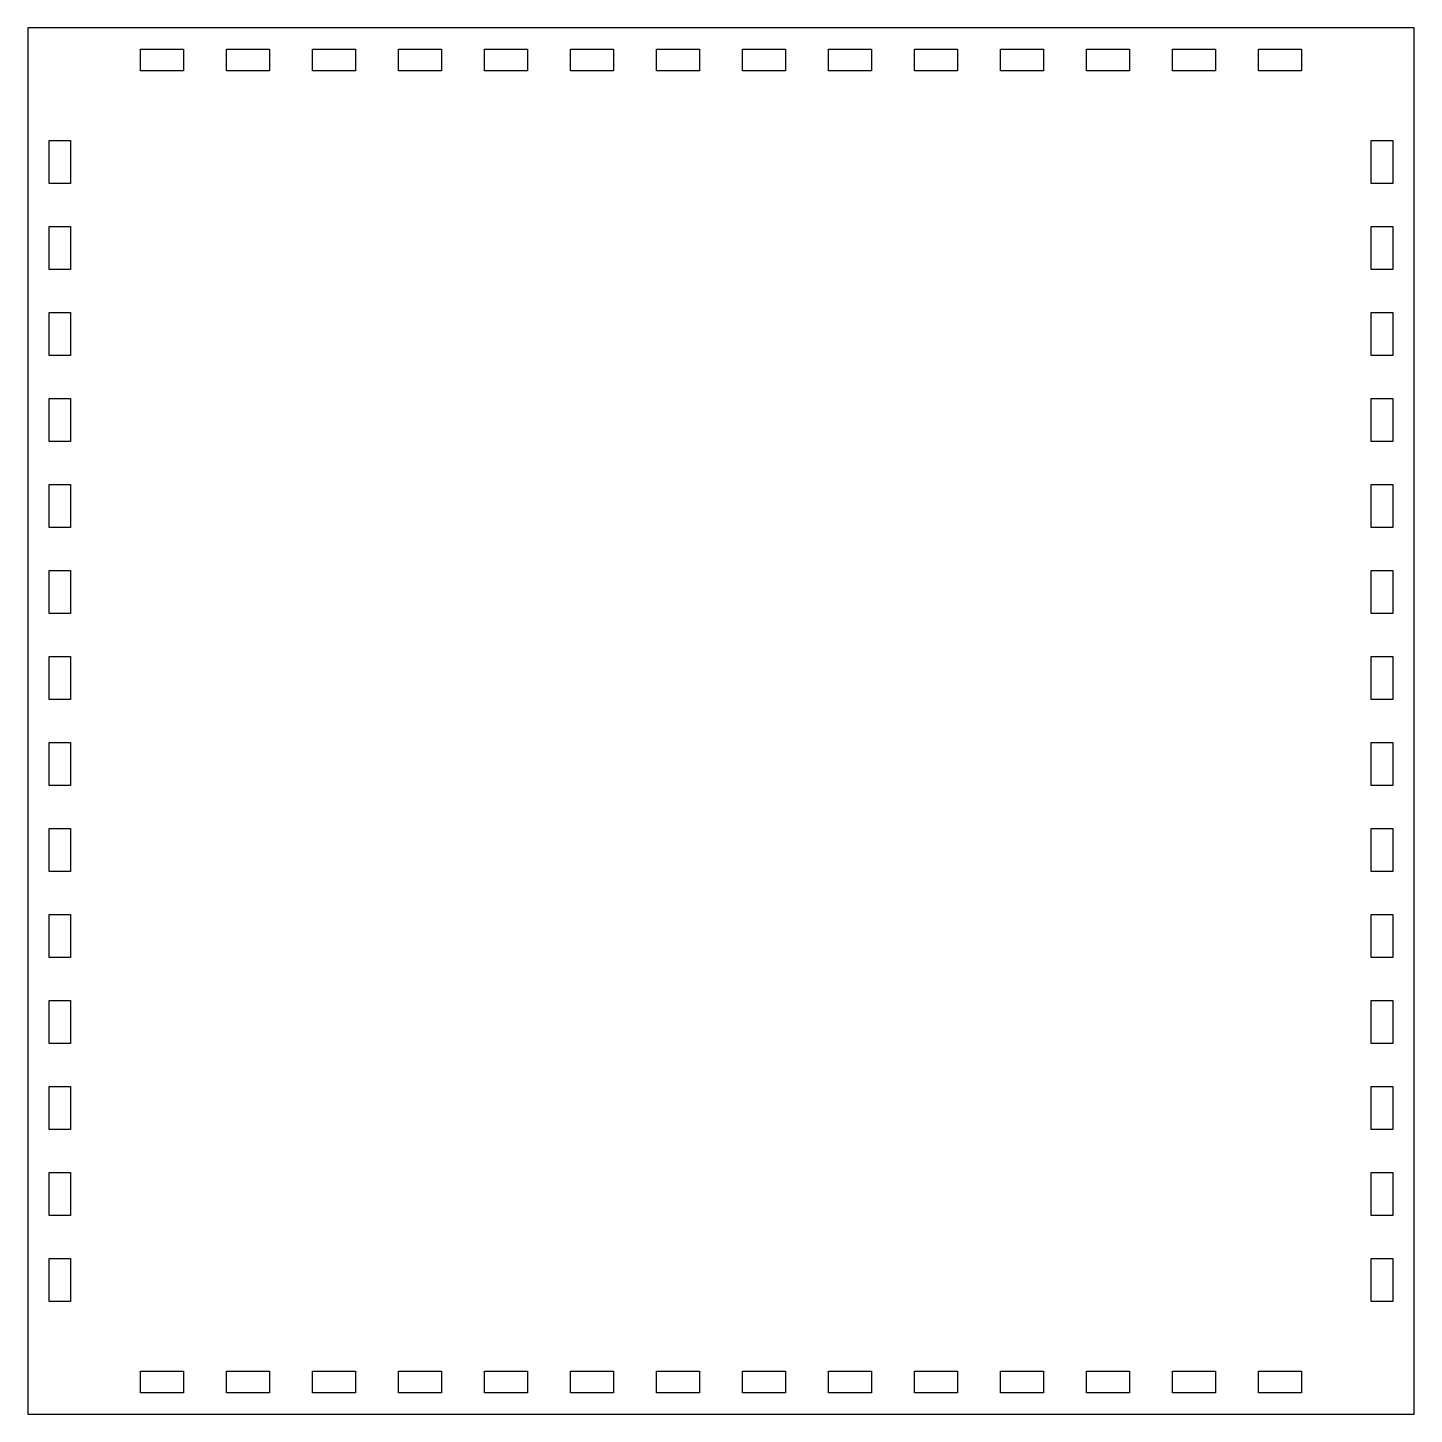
# Model space of a CAD drawing. Extents: x 3 to 103, y -103 to -3.
import ezdxf

# ---------------------------------------------------------------- set-up
doc = ezdxf.new("R2010")
doc.units = 0
doc.layers.add('LAYER_1', color=7, linetype='CONTINUOUS')

# ---------------------------------------------------------------- blocks, each defined once
blk = doc.blocks.new('BLOCK_2')
at = {"layer": 'LAYER_1'}
blk.add_lwpolyline([(12.32, -100.99), (10.77, -100.99), (10.77, -99.44), (13.87, -99.44), (13.87, -100.99), (12.32, -100.99)], dxfattribs=at)
blk = doc.blocks.new('BLOCK_3')
at = {"layer": 'LAYER_1'}
blk.add_lwpolyline([(18.53, -100.99), (16.97, -100.99), (16.97, -99.44), (20.08, -99.44), (20.08, -100.99), (18.53, -100.99)], dxfattribs=at)
blk = doc.blocks.new('BLOCK_4')
at = {"layer": 'LAYER_1'}
blk.add_lwpolyline([(24.73, -100.99), (23.18, -100.99), (23.18, -99.44), (26.28, -99.44), (26.28, -100.99), (24.73, -100.99)], dxfattribs=at)
blk = doc.blocks.new('BLOCK_5')
at = {"layer": 'LAYER_1'}
blk.add_lwpolyline([(30.93, -100.99), (29.38, -100.99), (29.38, -99.44), (32.48, -99.44), (32.48, -100.99), (30.93, -100.99)], dxfattribs=at)
blk = doc.blocks.new('BLOCK_6')
at = {"layer": 'LAYER_1'}
blk.add_lwpolyline([(37.13, -100.99), (35.58, -100.99), (35.58, -99.44), (38.68, -99.44), (38.68, -100.99), (37.13, -100.99)], dxfattribs=at)
blk = doc.blocks.new('BLOCK_7')
at = {"layer": 'LAYER_1'}
blk.add_lwpolyline([(43.33, -100.99), (41.78, -100.99), (41.78, -99.44), (44.88, -99.44), (44.88, -100.99), (43.33, -100.99)], dxfattribs=at)
blk = doc.blocks.new('BLOCK_8')
at = {"layer": 'LAYER_1'}
blk.add_lwpolyline([(49.53, -100.99), (47.98, -100.99), (47.98, -99.44), (51.08, -99.44), (51.08, -100.99), (49.53, -100.99)], dxfattribs=at)
blk = doc.blocks.new('BLOCK_9')
at = {"layer": 'LAYER_1'}
blk.add_lwpolyline([(55.73, -100.99), (54.18, -100.99), (54.18, -99.44), (57.28, -99.44), (57.28, -100.99), (55.73, -100.99)], dxfattribs=at)
blk = doc.blocks.new('BLOCK_10')
at = {"layer": 'LAYER_1'}
blk.add_lwpolyline([(61.94, -100.99), (60.38, -100.99), (60.38, -99.44), (63.49, -99.44), (63.49, -100.99), (61.94, -100.99)], dxfattribs=at)
blk = doc.blocks.new('BLOCK_11')
at = {"layer": 'LAYER_1'}
blk.add_lwpolyline([(68.14, -100.99), (66.59, -100.99), (66.59, -99.44), (69.69, -99.44), (69.69, -100.99), (68.14, -100.99)], dxfattribs=at)
blk = doc.blocks.new('BLOCK_12')
at = {"layer": 'LAYER_1'}
blk.add_lwpolyline([(74.34, -100.99), (72.79, -100.99), (72.79, -99.44), (75.89, -99.44), (75.89, -100.99), (74.34, -100.99)], dxfattribs=at)
blk = doc.blocks.new('BLOCK_13')
at = {"layer": 'LAYER_1'}
blk.add_lwpolyline([(80.54, -100.99), (78.99, -100.99), (78.99, -99.44), (82.09, -99.44), (82.09, -100.99), (80.54, -100.99)], dxfattribs=at)
blk = doc.blocks.new('BLOCK_14')
at = {"layer": 'LAYER_1'}
blk.add_lwpolyline([(86.74, -100.99), (85.19, -100.99), (85.19, -99.44), (88.29, -99.44), (88.29, -100.99), (86.74, -100.99)], dxfattribs=at)
blk = doc.blocks.new('BLOCK_15')
at = {"layer": 'LAYER_1'}
blk.add_lwpolyline([(92.94, -100.99), (91.39, -100.99), (91.39, -99.44), (94.49, -99.44), (94.49, -100.99), (92.94, -100.99)], dxfattribs=at)
blk = doc.blocks.new('BLOCK_16')
at = {"layer": 'LAYER_1'}
blk.add_lwpolyline([(5.73, -102.54), (99.53, -102.54), (102.63, -102.54), (102.63, -99.44), (102.63, -5.64), (102.63, -2.54), (99.53, -2.54), (5.73, -2.54), (2.63, -2.54), (2.63, -5.64), (2.63, -99.44), (2.63, -102.54), (5.73, -102.54)], dxfattribs=at)
blk = doc.blocks.new('BLOCK_17')
at = {"layer": 'LAYER_1'}
blk.add_lwpolyline([(101.08, -92.85), (101.08, -94.4), (99.53, -94.4), (99.53, -91.3), (101.08, -91.3), (101.08, -92.85)], dxfattribs=at)
blk = doc.blocks.new('BLOCK_18')
at = {"layer": 'LAYER_1'}
blk.add_lwpolyline([(101.08, -86.65), (101.08, -88.2), (99.53, -88.2), (99.53, -85.1), (101.08, -85.1), (101.08, -86.65)], dxfattribs=at)
blk = doc.blocks.new('BLOCK_19')
at = {"layer": 'LAYER_1'}
blk.add_lwpolyline([(101.08, -80.45), (101.08, -82), (99.53, -82), (99.53, -78.89), (101.08, -78.89), (101.08, -80.45)], dxfattribs=at)
blk = doc.blocks.new('BLOCK_20')
at = {"layer": 'LAYER_1'}
blk.add_lwpolyline([(101.08, -74.24), (101.08, -75.79), (99.53, -75.79), (99.53, -72.69), (101.08, -72.69), (101.08, -74.24)], dxfattribs=at)
blk = doc.blocks.new('BLOCK_21')
at = {"layer": 'LAYER_1'}
blk.add_lwpolyline([(101.08, -68.04), (101.08, -69.59), (99.53, -69.59), (99.53, -66.49), (101.08, -66.49), (101.08, -68.04)], dxfattribs=at)
blk = doc.blocks.new('BLOCK_22')
at = {"layer": 'LAYER_1'}
blk.add_lwpolyline([(101.08, -61.84), (101.08, -63.39), (99.53, -63.39), (99.53, -60.29), (101.08, -60.29), (101.08, -61.84)], dxfattribs=at)
blk = doc.blocks.new('BLOCK_23')
at = {"layer": 'LAYER_1'}
blk.add_lwpolyline([(101.08, -55.64), (101.08, -57.19), (99.53, -57.19), (99.53, -54.09), (101.08, -54.09), (101.08, -55.64)], dxfattribs=at)
blk = doc.blocks.new('BLOCK_24')
at = {"layer": 'LAYER_1'}
blk.add_lwpolyline([(101.08, -49.44), (101.08, -50.99), (99.53, -50.99), (99.53, -47.89), (101.08, -47.89), (101.08, -49.44)], dxfattribs=at)
blk = doc.blocks.new('BLOCK_25')
at = {"layer": 'LAYER_1'}
blk.add_lwpolyline([(101.08, -43.24), (101.08, -44.78), (99.53, -44.78), (99.53, -41.68), (101.08, -41.68), (101.08, -43.24)], dxfattribs=at)
blk = doc.blocks.new('BLOCK_26')
at = {"layer": 'LAYER_1'}
blk.add_lwpolyline([(101.08, -37.04), (101.08, -38.58), (99.53, -38.58), (99.53, -35.48), (101.08, -35.48), (101.08, -37.04)], dxfattribs=at)
blk = doc.blocks.new('BLOCK_27')
at = {"layer": 'LAYER_1'}
blk.add_lwpolyline([(101.08, -30.83), (101.08, -32.38), (99.53, -32.38), (99.53, -29.28), (101.08, -29.28), (101.08, -30.83)], dxfattribs=at)
blk = doc.blocks.new('BLOCK_28')
at = {"layer": 'LAYER_1'}
blk.add_lwpolyline([(101.08, -24.63), (101.08, -26.18), (99.53, -26.18), (99.53, -23.08), (101.08, -23.08), (101.08, -24.63)], dxfattribs=at)
blk = doc.blocks.new('BLOCK_29')
at = {"layer": 'LAYER_1'}
blk.add_lwpolyline([(101.08, -18.43), (101.08, -19.98), (99.53, -19.98), (99.53, -16.88), (101.08, -16.88), (101.08, -18.43)], dxfattribs=at)
blk = doc.blocks.new('BLOCK_30')
at = {"layer": 'LAYER_1'}
blk.add_lwpolyline([(101.08, -12.23), (101.08, -13.78), (99.53, -13.78), (99.53, -10.68), (101.08, -10.68), (101.08, -12.23)], dxfattribs=at)
blk = doc.blocks.new('BLOCK_31')
at = {"layer": 'LAYER_1'}
blk.add_lwpolyline([(92.94, -4.09), (94.49, -4.09), (94.49, -5.64), (91.39, -5.64), (91.39, -4.09), (92.94, -4.09)], dxfattribs=at)
blk = doc.blocks.new('BLOCK_32')
at = {"layer": 'LAYER_1'}
blk.add_lwpolyline([(86.74, -4.09), (88.29, -4.09), (88.29, -5.64), (85.19, -5.64), (85.19, -4.09), (86.74, -4.09)], dxfattribs=at)
blk = doc.blocks.new('BLOCK_33')
at = {"layer": 'LAYER_1'}
blk.add_lwpolyline([(80.54, -4.09), (82.09, -4.09), (82.09, -5.64), (78.99, -5.64), (78.99, -4.09), (80.54, -4.09)], dxfattribs=at)
blk = doc.blocks.new('BLOCK_34')
at = {"layer": 'LAYER_1'}
blk.add_lwpolyline([(74.34, -4.09), (75.89, -4.09), (75.89, -5.64), (72.79, -5.64), (72.79, -4.09), (74.34, -4.09)], dxfattribs=at)
blk = doc.blocks.new('BLOCK_35')
at = {"layer": 'LAYER_1'}
blk.add_lwpolyline([(68.14, -4.09), (69.69, -4.09), (69.69, -5.64), (66.59, -5.64), (66.59, -4.09), (68.14, -4.09)], dxfattribs=at)
blk = doc.blocks.new('BLOCK_36')
at = {"layer": 'LAYER_1'}
blk.add_lwpolyline([(61.94, -4.09), (63.49, -4.09), (63.49, -5.64), (60.38, -5.64), (60.38, -4.09), (61.94, -4.09)], dxfattribs=at)
blk = doc.blocks.new('BLOCK_37')
at = {"layer": 'LAYER_1'}
blk.add_lwpolyline([(55.73, -4.09), (57.28, -4.09), (57.28, -5.64), (54.18, -5.64), (54.18, -4.09), (55.73, -4.09)], dxfattribs=at)
blk = doc.blocks.new('BLOCK_38')
at = {"layer": 'LAYER_1'}
blk.add_lwpolyline([(49.53, -4.09), (51.08, -4.09), (51.08, -5.64), (47.98, -5.64), (47.98, -4.09), (49.53, -4.09)], dxfattribs=at)
blk = doc.blocks.new('BLOCK_39')
at = {"layer": 'LAYER_1'}
blk.add_lwpolyline([(43.33, -4.09), (44.88, -4.09), (44.88, -5.64), (41.78, -5.64), (41.78, -4.09), (43.33, -4.09)], dxfattribs=at)
blk = doc.blocks.new('BLOCK_40')
at = {"layer": 'LAYER_1'}
blk.add_lwpolyline([(37.13, -4.09), (38.68, -4.09), (38.68, -5.64), (35.58, -5.64), (35.58, -4.09), (37.13, -4.09)], dxfattribs=at)
blk = doc.blocks.new('BLOCK_41')
at = {"layer": 'LAYER_1'}
blk.add_lwpolyline([(30.93, -4.09), (32.48, -4.09), (32.48, -5.64), (29.38, -5.64), (29.38, -4.09), (30.93, -4.09)], dxfattribs=at)
blk = doc.blocks.new('BLOCK_42')
at = {"layer": 'LAYER_1'}
blk.add_lwpolyline([(24.73, -4.09), (26.28, -4.09), (26.28, -5.64), (23.18, -5.64), (23.18, -4.09), (24.73, -4.09)], dxfattribs=at)
blk = doc.blocks.new('BLOCK_43')
at = {"layer": 'LAYER_1'}
blk.add_lwpolyline([(18.53, -4.09), (20.08, -4.09), (20.08, -5.64), (16.97, -5.64), (16.97, -4.09), (18.53, -4.09)], dxfattribs=at)
blk = doc.blocks.new('BLOCK_44')
at = {"layer": 'LAYER_1'}
blk.add_lwpolyline([(12.32, -4.09), (13.87, -4.09), (13.87, -5.64), (10.77, -5.64), (10.77, -4.09), (12.32, -4.09)], dxfattribs=at)
blk = doc.blocks.new('BLOCK_45')
at = {"layer": 'LAYER_1'}
blk.add_lwpolyline([(4.18, -12.23), (4.18, -10.68), (5.73, -10.68), (5.73, -13.78), (4.18, -13.78), (4.18, -12.23)], dxfattribs=at)
blk = doc.blocks.new('BLOCK_46')
at = {"layer": 'LAYER_1'}
blk.add_lwpolyline([(4.18, -18.43), (4.18, -16.88), (5.73, -16.88), (5.73, -19.98), (4.18, -19.98), (4.18, -18.43)], dxfattribs=at)
blk = doc.blocks.new('BLOCK_47')
at = {"layer": 'LAYER_1'}
blk.add_lwpolyline([(4.18, -24.63), (4.18, -23.08), (5.73, -23.08), (5.73, -26.18), (4.18, -26.18), (4.18, -24.63)], dxfattribs=at)
blk = doc.blocks.new('BLOCK_48')
at = {"layer": 'LAYER_1'}
blk.add_lwpolyline([(4.18, -30.83), (4.18, -29.28), (5.73, -29.28), (5.73, -32.38), (4.18, -32.38), (4.18, -30.83)], dxfattribs=at)
blk = doc.blocks.new('BLOCK_49')
at = {"layer": 'LAYER_1'}
blk.add_lwpolyline([(4.18, -37.04), (4.18, -35.48), (5.73, -35.48), (5.73, -38.58), (4.18, -38.58), (4.18, -37.04)], dxfattribs=at)
blk = doc.blocks.new('BLOCK_50')
at = {"layer": 'LAYER_1'}
blk.add_lwpolyline([(4.18, -43.24), (4.18, -41.68), (5.73, -41.68), (5.73, -44.78), (4.18, -44.78), (4.18, -43.24)], dxfattribs=at)
blk = doc.blocks.new('BLOCK_51')
at = {"layer": 'LAYER_1'}
blk.add_lwpolyline([(4.18, -49.44), (4.18, -47.89), (5.73, -47.89), (5.73, -50.99), (4.18, -50.99), (4.18, -49.44)], dxfattribs=at)
blk = doc.blocks.new('BLOCK_52')
at = {"layer": 'LAYER_1'}
blk.add_lwpolyline([(4.18, -55.64), (4.18, -54.09), (5.73, -54.09), (5.73, -57.19), (4.18, -57.19), (4.18, -55.64)], dxfattribs=at)
blk = doc.blocks.new('BLOCK_53')
at = {"layer": 'LAYER_1'}
blk.add_lwpolyline([(4.18, -61.84), (4.18, -60.29), (5.73, -60.29), (5.73, -63.39), (4.18, -63.39), (4.18, -61.84)], dxfattribs=at)
blk = doc.blocks.new('BLOCK_54')
at = {"layer": 'LAYER_1'}
blk.add_lwpolyline([(4.18, -68.04), (4.18, -66.49), (5.73, -66.49), (5.73, -69.59), (4.18, -69.59), (4.18, -68.04)], dxfattribs=at)
blk = doc.blocks.new('BLOCK_55')
at = {"layer": 'LAYER_1'}
blk.add_lwpolyline([(4.18, -74.24), (4.18, -72.69), (5.73, -72.69), (5.73, -75.79), (4.18, -75.79), (4.18, -74.24)], dxfattribs=at)
blk = doc.blocks.new('BLOCK_56')
at = {"layer": 'LAYER_1'}
blk.add_lwpolyline([(4.18, -80.45), (4.18, -78.89), (5.73, -78.89), (5.73, -82), (4.18, -82), (4.18, -80.45)], dxfattribs=at)
blk = doc.blocks.new('BLOCK_57')
at = {"layer": 'LAYER_1'}
blk.add_lwpolyline([(4.18, -86.65), (4.18, -85.1), (5.73, -85.1), (5.73, -88.2), (4.18, -88.2), (4.18, -86.65)], dxfattribs=at)
blk = doc.blocks.new('BLOCK_58')
at = {"layer": 'LAYER_1'}
blk.add_lwpolyline([(4.18, -92.85), (4.18, -91.3), (5.73, -91.3), (5.73, -94.4), (4.18, -94.4), (4.18, -92.85)], dxfattribs=at)

msp = doc.modelspace()

# ---------------------------------------------------------------- block references
at = {"layer": 'LAYER_1'}
for name in ['BLOCK_16', 'BLOCK_44', 'BLOCK_43', 'BLOCK_42', 'BLOCK_41', 'BLOCK_40', 'BLOCK_39', 'BLOCK_38', 'BLOCK_37', 'BLOCK_36', 'BLOCK_35', 'BLOCK_34', 'BLOCK_33', 'BLOCK_32', 'BLOCK_31', 'BLOCK_45', 'BLOCK_30', 'BLOCK_46', 'BLOCK_29', 'BLOCK_47', 'BLOCK_28', 'BLOCK_48', 'BLOCK_27', 'BLOCK_49', 'BLOCK_26', 'BLOCK_50', 'BLOCK_25', 'BLOCK_51', 'BLOCK_24', 'BLOCK_52', 'BLOCK_23', 'BLOCK_53', 'BLOCK_22', 'BLOCK_54', 'BLOCK_21', 'BLOCK_55', 'BLOCK_20', 'BLOCK_56', 'BLOCK_19', 'BLOCK_57', 'BLOCK_18', 'BLOCK_58', 'BLOCK_17', 'BLOCK_2', 'BLOCK_3', 'BLOCK_4', 'BLOCK_5', 'BLOCK_6', 'BLOCK_7', 'BLOCK_8', 'BLOCK_9', 'BLOCK_10', 'BLOCK_11', 'BLOCK_12', 'BLOCK_13', 'BLOCK_14', 'BLOCK_15']:
    msp.add_blockref(name, (0, 0), dxfattribs=at)

doc.saveas('drawing.dxf')
